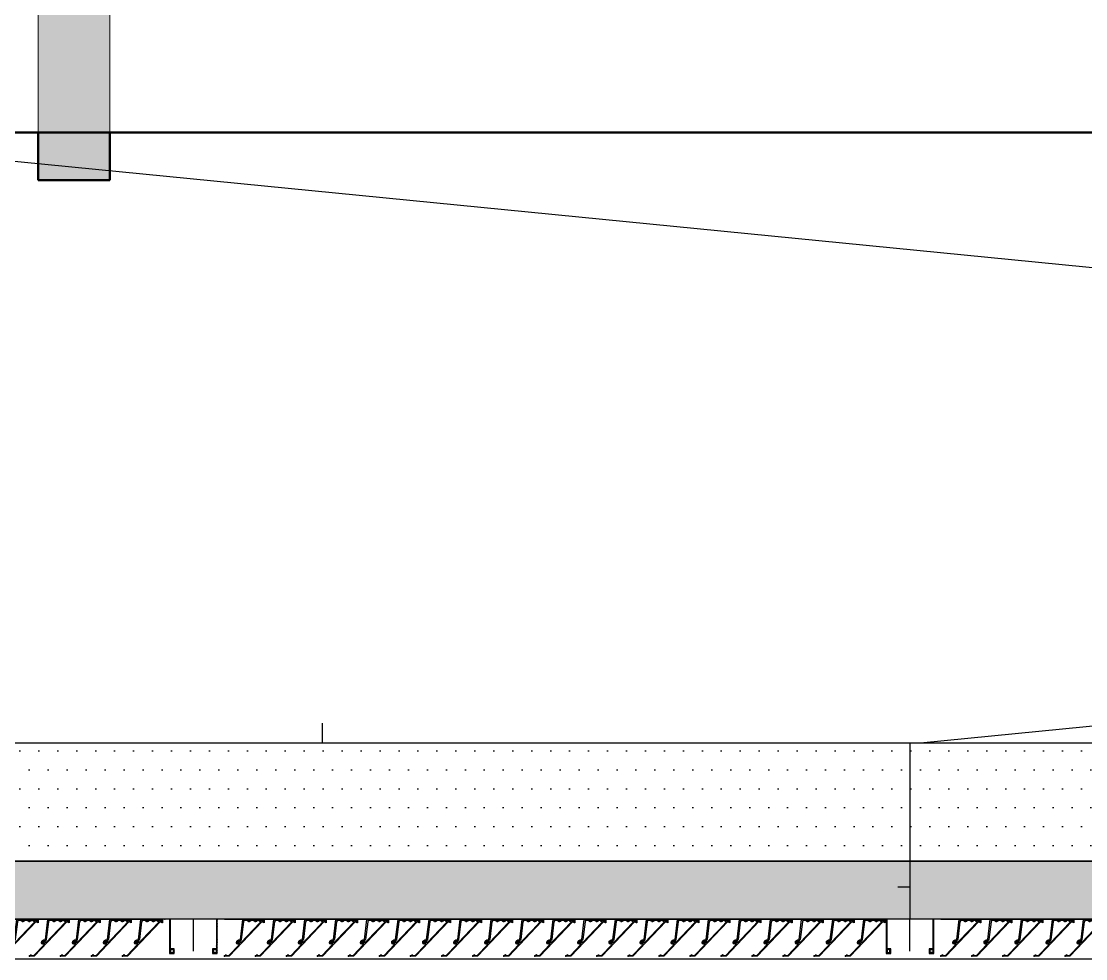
# Model space of a CAD drawing. Header units: millimetres. Extents: x -1379 to 1385823, y -4884429 to 548763.
# Drawn here: x 453909 to 456137, y -2341204 to -2339241 of the extents above; entities that cross this region are included whole.
import ezdxf

# ---------------------------------------------------------------- set-up
doc = ezdxf.new("R2010")
doc.units = ezdxf.units.MM
doc.set_wipeout_variables(frame=1)
for name, pattern in [('CENTER', [50.8, 31.75, -6.35, 6.35, -6.35]), ('HIDDEN', [0.375, 0.25, -0.125]), ('XKITLINE00', [0]), ('XKITLINE02', [4, 2, -2])]:
    doc.linetypes.add(name, pattern=pattern)
for name, color, linetype in [('000 - CONCRETE_WALL_HATCH_', 7, 'Continuous'), ('000 - EXISTING_STEEL-STRUCTURE_CUT_COLOR_4', 7, 'Continuous'), ('000 - EXISTING_STEEL-STRUCTURE_HATCH_', 7, 'Continuous'), ('000 - EXISTING_STEEL-STRUCTURE_HIDDEN_', 7, 'HIDDEN'), ('000 - EXISTING_STEEL-STRUCTURE_MAIN_COLOR_1', 7, 'Continuous'), ('000 - EXISTING_STEEL-STRUCTURE_MAIN_COLOR_2', 7, 'Continuous'), ('000 - EXISTING_STEEL-STRUCTURE_MAIN_COLOR_3', 7, 'Continuous'), ('000 - EXISTING_STEEL-STRUCTURE_WIPEOUT_', 7, 'Continuous'), ('010 - ASPG_ACCESSORIES_MAIN_COLOR_1', 7, 'Continuous'), ('010 - ASPG_EXTR_DEF_SUB', 7, 'Continuous'), ('010 - ASPG_EXTR_MAIN_COLOR_2', 7, 'Continuous'), ('010 - ASPG_FASTERN_DEF_SUB', 7, 'Continuous'), ('010 - ASPG_FLASHING_MAIN_COLOR_2', 7, 'Continuous'), ('010 - ASPG_FLASHING_MAIN_COLOR_4', 7, 'Continuous'), ('010 - ASPG_FLASHING_WIPEOUT_', 7, 'Continuous'), ('010 - ASPG_FLASING_WIPEOUT_', 7, 'Continuous'), ('010 - ASPG_FRAMING_CUT_COLOR_4', 7, 'Continuous'), ('010 - ASPG_FRAMING_DEF_SUB', 7, 'Continuous'), ('010 - ASPG_FRAMING_HATCH_', 7, 'Continuous'), ('010 - ASPG_FRAMING_MAIN_COLOR_2', 7, 'Continuous'), ('010 - ASPG_FRAMING_SUB_COLOR_2', 7, 'Continuous'), ('010 - ASPG_FRAMING_WIPEOUT_', 7, 'Continuous'), ('BOLT & SCREW', 7, 'Continuous'), ('Center Line', 7, 'CENTER')]:
    doc.layers.add(name, color=color, linetype=linetype)
doc.layers.add('000 - EXISTING_STEEL-STRUCTURE_DEF_SUB', color=7, linetype='Continuous', plot=False)
for name, color, linetype, lineweight in [('12-GRID', 7, 'CENTER', 13), ('_ _ A-DETL-OPENING', 7, 'Continuous', 25), ('A-DETL', 7, 'Continuous', 70), ('A-DETL-GENF', 7, 'Continuous', 35), ('A-DETL-MEDM', 7, 'Continuous', 50), ('A-DETL-THIN', 7, 'Continuous', 25), ('A-FLOR-E', 7, 'Continuous', 35), ('SCREW', 7, 'Continuous', 5), ('WALL-E', 7, 'Continuous', 50)]:
    doc.layers.add(name, color=color, linetype=linetype, lineweight=lineweight)
pattern_1 = [(270, (1257419.24324, -520041.6224), (0.65495992507, -1.1344238721), [0.7562825814, -1.5125651628]), (30, (1257419.24324, -520041.6224), (0.65495992936, 1.1344238696), [0.7562825814, -1.5125651628]), (330, (1257419.24324, -520041.6224), (1.30991985442, -2.48e-09), [-1.5125651628, 0.7562825814])]
pattern_2 = [(315, (1257419.4929, -520021.6224), (1.3369313545, 1.3369313545), []), (45, (1257419.4929, -520021.6224), (-1.3369313545, 1.3369313545), [])]
pattern_3 = [(270, (1257419.4425, -520043.9224), (0.65495992507, -1.1344238721), [0.7562825814, -1.5125651628]), (30, (1257419.4425, -520043.9224), (0.65495992936, 1.1344238696), [0.7562825814, -1.5125651628]), (330, (1257419.4425, -520043.9224), (1.30991985442, -2.48e-09), [-1.5125651628, 0.7562825814])]
pattern_4 = [(315, (1257419.1929, -520023.9224), (1.3369313545, 1.3369313545), []), (45, (1257419.1929, -520023.9224), (-1.3369313545, 1.3369313545), [])]
pattern_5 = [(0, (0, 0), (3.96875, 7.9375), [0, -7.9375])]
pattern_6 = [(0, (0, 0), (19.84375, 39.6875), [0, -39.6875])]

# ---------------------------------------------------------------- blocks, each defined once
blk = doc.blocks.new('*U3530')
at = {"layer": '12-GRID', "color": 7, "linetype": 'CENTER'}
for p, q in [((0, -6.2), (0, 2.2)), ((-4.2, -2), (4.2, -2))]:
    blk.add_line(p, q, dxfattribs=at)
at = {"layer": 'BOLT & SCREW', "color": 7}
for p, q in [((-0.6, -1.8), (-1.8, -1.6)), ((-0.6, -2.2), (-1.8, -2.4)), ((-0.5, -1.8), (-0.9, -1.6)), ((-0.5, -2.2), (-0.9, -2.4)), ((-0.2, -1.4), (-0.4, -0.2)), ((-0.2, -1.5), (-0.4, -1.1)), ((-0.2, -2.5), (-0.4, -2.9)), ((-0.2, -2.6), (-0.4, -3.8)), ((0.2, -1.4), (0.4, -0.2)), ((0.2, -1.5), (0.4, -1.1)), ((0.4, -2.9), (0.2, -2.5)), ((0.2, -2.6), (0.4, -3.8)), ((0.5, -1.8), (0.9, -1.6)), ((0.5, -2.2), (0.9, -2.4)), ((0.6, -1.8), (1.8, -1.6)), ((0.6, -2.2), (1.8, -2.4))]:
    blk.add_line(p, q, dxfattribs=at)
for points in [[(-1.8, -1.6), (-0.9, -1.6, 0.414214), (-0.4, -1.1), (-0.4, -0.2), (0.4, -0.2), (0.4, -1.1, 0.414214), (0.9, -1.6), (1.8, -1.6), (1.8, -2.4), (0.9, -2.4, 0.414214), (0.4, -2.9), (0.4, -3.8), (-0.4, -3.8), (-0.4, -2.9, 0.414214), (-0.9, -2.4), (-1.8, -2.4)], [(0.2, -2.5, -0.414214), (0.5, -2.2), (0.6, -2.2), (0.6, -1.8), (0.5, -1.8, -0.414214), (0.2, -1.5), (0.2, -1.4), (-0.2, -1.4), (-0.2, -1.5, -0.414214), (-0.5, -1.8), (-0.6, -1.8), (-0.6, -2.2), (-0.5, -2.2, -0.414214), (-0.2, -2.5), (-0.2, -2.6), (0.2, -2.6)]]:
    blk.add_lwpolyline(points, format="xyb", close=True, dxfattribs=at)
blk.add_circle((0, -2), 3.5, dxfattribs=at)
blk = doc.blocks.new('000_ASPG_TYP_FILES_20260218-010703_FRAME_EXTR_')
at = {"layer": '010 - ASPG_FRAMING_HATCH_'}
h = blk.add_hatch(dxfattribs=at)
h.set_pattern_fill('ANSI32', scale=0.1, angle=180)
edge = h.paths.add_edge_path()
edge.add_line((2, 16), (2, 2))
edge.add_line((2, 2), (39.7, 2))
edge.add_arc((39.7, 1.7), 0.3, 0, 90, ccw=False)
edge.add_line((40, 1.7), (40, 0.3))
edge.add_arc((39.7, 0.3), 0.3, -90, 0, ccw=False)
edge.add_line((39.7, 0), (0.3, 0))
edge.add_arc((0.3, 0.3), 0.3, 180, 270, ccw=False)
edge.add_line((0, 0.3), (0, 17.7))
edge.add_arc((0.3, 17.7), 0.3, 90, 180, ccw=False)
edge.add_line((0.3, 18), (22.6, 18))
edge.add_arc((22.6, 18.5), 0.5, 270, 380.2095)
edge.add_arc((26.2, 19.8), 3.35, 182.0638, 200.2095, ccw=False)
edge.add_arc((23.6, 19.7), 0.76, 2.0638, 182.0638, ccw=False)
edge.add_arc((26.2, 19.8), 1.83, 182.0638, 447.9362)
edge.add_arc((26.3, 22.4), 0.76, 87.9362, 267.9362, ccw=False)
edge.add_arc((26.2, 19.8), 3.35, 69.7905, 87.9362, ccw=False)
edge.add_arc((27.5, 23.4), 0.5, 249.7905, 360)
edge.add_line((28, 23.4), (28, 26.7))
edge.add_line((28, 26.7), (28.5, 27.2))
edge.add_line((28.5, 27.2), (28, 27.7))
edge.add_line((28, 27.7), (28, 38.6))
edge.add_line((28, 38.6), (28.5, 39.1))
edge.add_line((28.5, 39.1), (28, 39.6))
edge.add_line((28, 39.6), (28, 42.9))
edge.add_arc((27.5, 42.9), 0.5, 0, 110.2095)
edge.add_arc((26.2, 46.5), 3.35, 272.0638, 290.2095, ccw=False)
edge.add_arc((26.3, 43.9), 0.76, 92.0638, 272.0638, ccw=False)
edge.add_arc((26.2, 46.5), 1.83, 272.0638, 537.9362)
edge.add_arc((23.6, 46.6), 0.76, 177.9362, 357.9362, ccw=False)
edge.add_arc((26.2, 46.5), 3.35, 159.7905, 177.9362, ccw=False)
edge.add_arc((22.6, 47.8), 0.5, 339.7905, 450)
edge.add_line((22.6, 48.3), (0.3, 48.3))
edge.add_arc((0.3, 48.6), 0.3, 180, 270, ccw=False)
edge.add_line((0, 48.6), (0, 60))
edge.add_arc((0.3, 60), 0.3, 90, 180, ccw=False)
edge.add_line((0.3, 60.3), (5, 60.3))
edge.add_line((5, 60.3), (5, 65))
edge.add_arc((5.3, 65), 0.3, 90, 180, ccw=False)
edge.add_line((5.3, 65.3), (30, 65.3))
edge.add_line((30, 65.3), (30, 63.6))
edge.add_arc((29.7, 63.6), 0.3, -90, 0, ccw=False)
edge.add_line((29.7, 63.3), (7.3, 63.3))
edge.add_arc((7.3, 63), 0.3, 90, 180)
edge.add_line((7, 63), (7, 58.3))
edge.add_line((7, 58.3), (2.3, 58.3))
edge.add_arc((2.3, 58), 0.3, 90, 180)
edge.add_line((2, 58), (2, 50.6))
edge.add_arc((2.3, 50.6), 0.3, 180, 270)
edge.add_line((2.3, 50.3), (29.7, 50.3))
edge.add_arc((29.7, 50), 0.3, 0, 90, ccw=False)
edge.add_line((30, 50), (30, 26.7))
edge.add_line((30, 26.7), (30, 16.3))
edge.add_arc((29.7, 16.3), 0.3, -90, 0, ccw=False)
edge.add_line((29.7, 16), (2, 16))
at = {"layer": '010 - ASPG_FRAMING_CUT_COLOR_4', "color": 7}
blk.add_lwpolyline([(2, 16), (2, 2), (39.7, 2, -0.414214), (40, 1.7), (40, 0.3, -0.414214), (39.7, 0), (0.3, 0, -0.414214), (0, 0.3), (0, 17.7, -0.414214), (0.3, 18), (22.6, 18, 0.52173), (23, 18.7, -0.079342), (22.8, 19.7, -1), (24.3, 19.8, 2.296346), (26.2, 21.7, -1), (26.3, 23.2, -0.079342), (27.3, 23, 0.52173), (28, 23.4), (28, 26.7), (28.5, 27.2), (28, 27.7), (28, 38.6), (28.5, 39.1), (28, 39.6), (28, 42.9, 0.52173), (27.3, 43.3, -0.079342), (26.3, 43.1, -1), (26.2, 44.6, 2.296346), (24.3, 46.5, -1), (22.8, 46.6, -0.079342), (23, 47.6, 0.52173), (22.6, 48.3), (0.3, 48.3, -0.414214), (0, 48.6), (0, 60, -0.414214), (0.3, 60.3), (5, 60.3), (5, 65, -0.414214), (5.3, 65.3), (30, 65.3), (30, 63.6, -0.414214), (29.7, 63.3), (7.3, 63.3, 0.414214), (7, 63), (7, 58.3), (2.3, 58.3, 0.414214), (2, 58), (2, 50.6, 0.414214), (2.3, 50.3), (29.7, 50.3, -0.414214), (30, 50), (30, 26.7), (30, 16.3, -0.414214), (29.7, 16)], format="xyb", close=True, dxfattribs=at)
at = {"color": 7}
for p in [(26.2, 48.5), (26.2, 21.8)]:
    blk.add_blockref('*U3530', p, dxfattribs=at)
blk = doc.blocks.new('*U3143')
at = {"layer": '010 - ASPG_FRAMING_HATCH_', "transparency": 33554585}
h = blk.add_hatch(dxfattribs=at)
h.set_pattern_fill('ANSI32', scale=0.25)
edge = h.paths.add_edge_path()
edge.add_line((2, -50), (2, -75))
edge.add_line((2, -75), (0, -75))
edge.add_line((0, -75), (0, -49))
edge.add_arc((1, -49), 1, 90, 180, ccw=False)
edge.add_line((1, -48), (63, -48))
edge.add_arc((63, -47), 1, 270, 360)
edge.add_line((64, -47), (64, 47))
edge.add_arc((63, 47), 1, 0, 90)
edge.add_line((63, 48), (1, 48))
edge.add_arc((1, 49), 1, 180, 270, ccw=False)
edge.add_line((0, 49), (0, 75))
edge.add_line((0, 75), (2, 75))
edge.add_line((2, 75), (2, 50))
edge.add_line((2, 50), (141, 50))
edge.add_line((141, 50), (141, 41))
edge.add_arc((140, 41), 1, 270, 360, ccw=False)
edge.add_line((140, 40), (132, 40))
edge.add_arc((132, 41), 1, 180, 270, ccw=False)
edge.add_line((131, 41), (131, 47))
edge.add_arc((130, 47), 1, 0, 90)
edge.add_line((130, 48), (67, 48))
edge.add_arc((67, 47), 1, 90, 180)
edge.add_line((66, 47), (66, -47))
edge.add_arc((67, -47), 1, 180, 270)
edge.add_line((67, -48), (130, -48))
edge.add_arc((130, -47), 1, 270, 360)
edge.add_line((131, -47), (131, -41))
edge.add_arc((132, -41), 1, 90, 180, ccw=False)
edge.add_line((132, -40), (140, -40))
edge.add_arc((140, -41), 1, 0, 90, ccw=False)
edge.add_line((141, -41), (141, -50))
edge.add_line((141, -50), (2, -50))
h.paths.add_polyline_path([(139, 48), (139, 42), (133, 42), (133, 48)], flags=16)
h.paths.add_polyline_path([(139, -48), (139, -42), (133, -42), (133, -48)], flags=16)
at = {"layer": '010 - ASPG_FRAMING_HATCH_'}
h = blk.add_hatch(dxfattribs=at)
h.set_pattern_fill('ANSI37', scale=0.595498, angle=-90)
h.set_pattern_definition(pattern_4)
edge = h.paths.add_edge_path()
edge.add_ellipse((11.5, 55), major_axis=(0, -5), ratio=0.644482, start_angle=180, end_angle=360, ccw=False)
edge.add_line((11.5, 60), (2, 60))
edge.add_arc((-7.9, 55), 11.1, -26.7963, 26.7963, ccw=False)
edge.add_line((2, 50), (11.5, 50))
h = blk.add_hatch(dxfattribs=at)
h.set_pattern_fill('HONEY', scale=0.238199, angle=-90)
h.set_pattern_definition(pattern_3)
edge = h.paths.add_edge_path()
edge.add_ellipse((11.8, 55), major_axis=(0, -5), ratio=0.644482, start_angle=0, end_angle=360, ccw=False)
h = blk.add_hatch(dxfattribs=at)
h.set_pattern_fill('HONEY', scale=0.238199, angle=-90)
h.set_pattern_definition(pattern_1)
edge = h.paths.add_edge_path()
edge.add_ellipse((57.5, 55), major_axis=(0, -5), ratio=0.644482, start_angle=0, end_angle=360)
h = blk.add_hatch(dxfattribs=at)
h.set_pattern_fill('ANSI37', scale=0.595498, angle=-90)
h.set_pattern_definition(pattern_2)
edge = h.paths.add_edge_path()
edge.add_ellipse((57.8, 55), major_axis=(0, -5), ratio=0.644482, start_angle=0, end_angle=180)
edge.add_line((57.8, 60), (62, 60))
edge.add_arc((62, 60.3), 0.3, -90, 0)
edge.add_line((62.3, 60.3), (62.3, 61))
edge.add_line((62.3, 61), (61.8, 61.5))
edge.add_line((61.8, 61.5), (62.3, 62))
edge.add_line((62.3, 62), (61.8, 62.5))
edge.add_line((61.8, 62.5), (62.3, 63))
edge.add_line((62.3, 63), (61.8, 63.5))
edge.add_line((61.8, 63.5), (62.3, 64))
edge.add_line((62.3, 64), (62.3, 65))
edge.add_line((62.3, 65), (63.3, 65))
edge.add_line((63.3, 65), (63.8, 65.5))
edge.add_line((63.8, 65.5), (64.3, 65))
edge.add_line((64.3, 65), (64.8, 65.5))
edge.add_line((64.8, 65.5), (65.3, 65))
edge.add_line((65.3, 65), (65.8, 65.5))
edge.add_line((65.8, 65.5), (66.3, 65))
edge.add_line((66.3, 65), (67, 65))
edge.add_arc((67, 65.3), 0.3, -90, 0)
edge.add_line((67.3, 65.3), (67.3, 60))
edge.add_arc((77.2, 55), 11.1, 153.2037, 206.7963)
edge.add_line((67.3, 50), (57.8, 50))
h = blk.add_hatch(dxfattribs=at)
h.set_pattern_fill('ANSI37', scale=0.595498, angle=-90)
h.set_pattern_definition(pattern_4)
edge = h.paths.add_edge_path()
edge.add_ellipse((11.5, -55), major_axis=(0, 5), ratio=0.644482, start_angle=0, end_angle=180)
edge.add_line((11.5, -60), (2, -60))
edge.add_arc((-7.9, -55), 11.1, 333.2037, 386.7963)
edge.add_line((2, -50), (11.5, -50))
h = blk.add_hatch(dxfattribs=at)
h.set_pattern_fill('HONEY', scale=0.238199, angle=-90)
h.set_pattern_definition(pattern_3)
edge = h.paths.add_edge_path()
edge.add_ellipse((11.8, -55), major_axis=(0, 5), ratio=0.644482, start_angle=0, end_angle=360)
h = blk.add_hatch(dxfattribs=at)
h.set_pattern_fill('HONEY', scale=0.238199, angle=-90)
h.set_pattern_definition(pattern_1)
edge = h.paths.add_edge_path()
edge.add_ellipse((57.5, -55), major_axis=(0, 5), ratio=0.644482, start_angle=0, end_angle=360, ccw=False)
h = blk.add_hatch(dxfattribs=at)
h.set_pattern_fill('ANSI37', scale=0.595498, angle=-90)
h.set_pattern_definition(pattern_2)
edge = h.paths.add_edge_path()
edge.add_ellipse((57.8, -55), major_axis=(0, 5), ratio=0.644482, start_angle=180, end_angle=360, ccw=False)
edge.add_line((57.8, -60), (62, -60))
edge.add_arc((62, -60.3), 0.3, 360, 450, ccw=False)
edge.add_line((62.3, -60.3), (62.3, -61))
edge.add_line((62.3, -61), (61.8, -61.5))
edge.add_line((61.8, -61.5), (62.3, -62))
edge.add_line((62.3, -62), (61.8, -62.5))
edge.add_line((61.8, -62.5), (62.3, -63))
edge.add_line((62.3, -63), (61.8, -63.5))
edge.add_line((61.8, -63.5), (62.3, -64))
edge.add_line((62.3, -64), (62.3, -65))
edge.add_line((62.3, -65), (63.3, -65))
edge.add_line((63.3, -65), (63.8, -65.5))
edge.add_line((63.8, -65.5), (64.3, -65))
edge.add_line((64.3, -65), (64.8, -65.5))
edge.add_line((64.8, -65.5), (65.3, -65))
edge.add_line((65.3, -65), (65.8, -65.5))
edge.add_line((65.8, -65.5), (66.3, -65))
edge.add_line((66.3, -65), (67, -65))
edge.add_arc((67, -65.3), 0.3, 360, 450, ccw=False)
edge.add_line((67.3, -65.3), (67.3, -60))
edge.add_arc((77.2, -55), 11.1, 153.2037, 206.7963, ccw=False)
edge.add_line((67.3, -50), (57.8, -50))
at = {"layer": '010 - ASPG_FASTERN_DEF_SUB', "color": 7}
blk.add_point((0, 0), dxfattribs=at)
at = {"layer": '010 - ASPG_FRAMING_CUT_COLOR_4', "color": 7}
blk.add_lwpolyline([(2, -50), (2, -75), (0, -75), (0, -49, -0.414214), (1, -48), (63, -48, 0.414214), (64, -47), (64, 47, 0.414214), (63, 48), (1, 48, -0.414214), (0, 49), (0, 75), (2, 75), (2, 50), (141, 50), (141, 41, -0.414214), (140, 40), (132, 40, -0.414214), (131, 41), (131, 47, 0.414214), (130, 48), (67, 48, 0.414214), (66, 47), (66, -47, 0.414214), (67, -48), (130, -48, 0.414214), (131, -47), (131, -41, -0.414214), (132, -40), (140, -40, -0.414214), (141, -41), (141, -50)], format="xyb", close=True, dxfattribs=at)
for points in [[(139, 48), (139, 42), (133, 42), (133, 48)], [(139, -48), (139, -42), (133, -42), (133, -48)]]:
    blk.add_lwpolyline(points, close=True, dxfattribs=at)
at = {"layer": '010 - ASPG_FRAMING_DEF_SUB', "color": 7, "transparency": 33554508}
blk.add_line((136.5, 0), (-4.5, 0), dxfattribs=at)
at = {"layer": '010 - ASPG_FRAMING_DEF_SUB', "color": 7, "transparency": 33554457}
for points in [[(2, 50), (15, 50), (15, 60), (2, 60)], [(54.3, 50), (67.3, 50), (67.3, 65.5), (54.3, 65.5)], [(2, -50), (15, -50), (15, -60), (2, -60)], [(54.3, -50), (67.3, -50), (67.3, -65.5), (54.3, -65.5)]]:
    blk.add_lwpolyline(points, close=True, dxfattribs=at)
at = {"layer": '010 - ASPG_FRAMING_SUB_COLOR_2', "color": 7}
for points in [[(11.8, 50), (2, 50, 0.238199), (2, 60), (11.8, 60)], [(57.5, 50), (67.3, 50, -0.238199), (67.3, 60), (67.3, 65.3, -0.414214), (67, 65), (66.3, 65), (65.8, 65.5), (65.3, 65), (64.8, 65.5), (64.3, 65), (63.8, 65.5), (63.3, 65), (62.3, 65), (62.3, 64), (61.8, 63.5), (62.3, 63), (61.8, 62.5), (62.3, 62), (61.8, 61.5), (62.3, 61), (62.3, 60.3, -0.414214), (62, 60), (57.5, 60)], [(11.8, -50), (2, -50, -0.238199), (2, -60), (11.8, -60)], [(57.5, -50), (67.3, -50, 0.238199), (67.3, -60), (67.3, -65.3, 0.414214), (67, -65), (66.3, -65), (65.8, -65.5), (65.3, -65), (64.8, -65.5), (64.3, -65), (63.8, -65.5), (63.3, -65), (62.3, -65), (62.3, -64), (61.8, -63.5), (62.3, -63), (61.8, -62.5), (62.3, -62), (61.8, -61.5), (62.3, -61), (62.3, -60.3, 0.414214), (62, -60), (57.5, -60)]]:
    blk.add_lwpolyline(points, format="xyb", dxfattribs=at)
at = {"layer": '010 - ASPG_FRAMING_SUB_COLOR_2', "color": 7, "extrusion": (0, 0, -1)}
for centre, major_axis in [((11.8, 55), (0, -5)), ((57.5, -55), (0, 5))]:
    blk.add_ellipse(centre, major_axis=major_axis, ratio=0.644482, dxfattribs=at)
at = {"layer": '010 - ASPG_FRAMING_SUB_COLOR_2', "color": 7}
for centre, major_axis in [((57.5, 55), (0, -5)), ((11.8, -55), (0, 5))]:
    blk.add_ellipse(centre, major_axis=major_axis, ratio=0.644482, dxfattribs=at)
blk = doc.blocks.new('PZG35-9D5')
at = {"layer": 'Center Line', "color": 7}
blk.add_line((0, 3.7), (0, -10.5), dxfattribs=at)
at = {"layer": 'SCREW', "color": 7}
for p, q in [((-1.4, 0), (-1.4, -1.1)), ((1.4, 0), (1.4, -0.6)), ((-1.9, -1.4), (1.9, -0.9)), ((-1.9, -1.4), (-1.4, -1.1)), ((-1.9, -1.4), (-1.4, -1.7)), ((-1.9, -2.7), (1.9, -2.2)), ((-1.9, -2.7), (-1.4, -2.4)), ((-1.9, -2.7), (-1.4, -3)), ((-1.9, -4), (-1.4, -3.7)), ((-1.9, -4), (-1, -3.9)), ((-1.9, -4), (-1.4, -4.3)), ((-1.4, -1.1), (1.4, -0.6)), ((-1.4, -1.7), (1.4, -1.2)), ((-1.4, -1.7), (-1.4, -2.4)), ((-1.4, -2.4), (1.4, -1.9)), ((-1.4, -3), (1.4, -2.5)), ((-1.4, -3), (-1.4, -3.7)), ((-1.4, -3.7), (-0.8, -3.6)), ((-1.4, -4.3), (-1.4, -8.1)), ((-1.4, -4.3), (-1.2, -4.3)), ((0, -9.5), (-1.4, -8.1)), ((0, -9.5), (1.4, -8.1)), ((0.6, -3.3), (1.4, -3.2)), ((0.7, -3.7), (1.9, -3.5)), ((0.7, -3.9), (1.4, -3.8)), ((0.7, -4.6), (1.4, -4.5)), ((0.7, -5), (1.9, -4.8)), ((0.7, -5.2), (1.4, -5.1)), ((1.9, -0.9), (1.4, -0.6)), ((1.9, -0.9), (1.4, -1.2)), ((1.4, -1.2), (1.4, -1.9)), ((1.9, -2.2), (1.4, -1.9)), ((1.9, -2.2), (1.4, -2.5)), ((1.4, -2.5), (1.4, -3.2)), ((1.9, -3.5), (1.4, -3.2)), ((1.9, -3.5), (1.4, -3.8)), ((1.4, -3.8), (1.4, -4.5)), ((1.9, -4.8), (1.4, -4.5)), ((1.9, -4.8), (1.4, -5.1)), ((1.4, -5.1), (1.4, -8.1))]:
    blk.add_line(p, q, dxfattribs=at)
blk.add_lwpolyline([(0, -9.5), (0.7, -5.2), (0.7, -3.6, 0.417657), (0.4, -3.3, 0.108102), (-0.8, -3.6), (-1.4, -4.7)], format="xyb", dxfattribs=at)
blk = doc.blocks.new('*U3139')
at = {"layer": 'SCREW', "color": 7}
blk.add_lwpolyline([(3, 1.8, 0.09906), (0.8, 2.5), (0.8, 2.3), (-0.8, 2.3), (-0.8, 2.5, 0.09906), (-3, 1.8, 0.266588), (-3.5, 1), (-3.5, 0.2, 0.414214), (-3.3, 0), (3.3, 0, 0.414214), (3.5, 0.2), (3.5, 1, 0.266588)], format="xyb", close=True, dxfattribs=at)
blk.add_blockref('PZG35-9D5', (0, 0), dxfattribs=at)
blk = doc.blocks.new('*U3144')
at = {"color": 7}
blk.add_point((0, 0), dxfattribs=at)
at = {"layer": '010 - ASPG_ACCESSORIES_MAIN_COLOR_1', "color": 7}
blk.add_lwpolyline([(-39.7, -0.6, 0.414214), (-40, -0.9), (-40, -7.4, 0.57735), (-39.7, -7.6), (-36.6, -5.8, 0.767327), (-36.8, -5.3), (-37.9, -5.3, -0.414214), (-38.2, -5), (-38.2, -2.8, -0.414214), (-38, -2.6), (-32.2, -2.6, -0.388879), (-32, -2.8), (-31.8, -4.3, 0.388879), (-31.3, -4.8), (-30.3, -4.8, 0.414214), (-30, -4.5), (-30, -2.9, -0.414214), (-29.7, -2.6), (0.4, -2.6, -0.378969), (3.4, -5.2), (8, -42.5, 0.446593), (11.6, -45.1, -0.489802), (16.1, -48.7), (16.1, -49.4, -0.18248), (15.8, -50, -0.267949), (15.3, -50.2, 1.122115), (15.1, -52.3, 0.405004), (18.1, -49.4), (18.1, -48.7, 0.489805), (11.2, -43.1, -0.446597), (9.9, -42.3), (4.9, -0.8, 0.364176), (4.6, -0.6)], format="xyb", close=True, dxfattribs=at)
at = {"layer": '010 - ASPG_EXTR_DEF_SUB', "color": 7}
for p in [(-40, -0.5), (43.4, -76.9), (43.4, -77.5)]:
    blk.add_point(p, dxfattribs=at)
at = {"layer": '010 - ASPG_EXTR_MAIN_COLOR_2', "color": 7}
blk.add_lwpolyline([(11.4, -48.2), (11.5, -47.4), (12.2, -47.6), (12.3, -46.8, -0.535538), (14.2, -49.2, 0.991572), (15.7, -49.6, 1.157025), (8.8, -48.8, -0.688558), (8.3, -49), (-17.1, -22.2), (-32.3, -6.1), (-32.3, -2.9, 0.414312), (-32.6, -2.6), (-37.5, -2.6, 0.414116), (-37.8, -2.9), (-37.8, -4.3, 0.414214), (-37.5, -4.6), (-36, -4.6, -0.205895), (-35.8, -4.7), (33.2, -77.5), (43.1, -77.5, 0.668179), (43.4, -77), (40.5, -74.2, 0.668179), (40, -74.4), (40, -76), (33.9, -76), (11.9, -52.8, -0.558354), (12.1, -52, 0.766275), (12, -50.4, -0.438583), (10.7, -48.1)], format="xyb", close=True, dxfattribs=at)
at = {"layer": 'SCREW', "color": 7, "rotation": 180}
for p in [(-21.6, -2.5), (-8.2, -2.5)]:
    blk.add_blockref('*U3139', p, dxfattribs=at)
blk = doc.blocks.new('*U3053')
at = {"color": 7}
blk.add_wipeout([(1440, 4), (60, 4), (60, 69.3), (1440, 69.3)], dxfattribs=at).dxf.layer = '010 - ASPG_FRAMING_WIPEOUT_'
blk.add_point((60, 69.5), dxfattribs=at)
at = {"layer": '010 - ASPG_FRAMING_MAIN_COLOR_2', "color": 7}
blk.add_lwpolyline([(1410, 69.3), (90, 69.3), (90, 6), (1410, 6)], close=True, dxfattribs=at)
at = {"layer": '010 - ASPG_FRAMING_SUB_COLOR_2', "color": 7}
for points in [[(1440, 4), (60, 4), (60, 69.3), (1440, 69.3)], [(60, 2), (60, 4), (1440, 4), (1440, 2)]]:
    blk.add_lwpolyline(points, close=True, dxfattribs=at)
at = {"color": 7, "transparency": 33554559, "xscale": -1, "rotation": 270}
for p in [(0, 0), (1500, 0)]:
    blk.add_blockref('*U3143', p, dxfattribs=at)
at = {"color": 7, "xscale": -1, "rotation": 180}
for p in [(91.8, 69.3), (156.8, 69.3), (221.8, 69.3), (286.8, 69.3), (351.8, 69.3), (416.8, 69.3), (481.8, 69.3), (546.8, 69.3), (611.8, 69.3), (676.8, 69.3), (741.8, 69.3), (806.8, 69.3), (871.8, 69.3), (936.8, 69.3), (1001.8, 69.3), (1066.8, 69.3), (1131.8, 69.3), (1196.8, 69.3), (1261.8, 69.3), (1326.8, 69.3), (1391.8, 69.3)]:
    blk.add_blockref('*U3144', p, dxfattribs=at)
at = {"color": 7}
blk.add_blockref('000_ASPG_TYP_FILES_20260218-010703_FRAME_EXTR_', (60, 4), dxfattribs=at)
at = {"color": 7, "xscale": -1}
blk.add_blockref('000_ASPG_TYP_FILES_20260218-010703_FRAME_EXTR_', (1440, 4), dxfattribs=at)
blk = doc.blocks.new('000_ASPG_TYP_FILES_FRAMING_EXTR_BREAKLINE_TYPE_2')
at = {"layer": '010 - ASPG_FRAMING_HATCH_', "transparency": 33554585}
h = blk.add_hatch(dxfattribs=at)
h.set_pattern_fill('ANSI32', scale=0.25)
h.paths.add_polyline_path([(131, 91, 0.414214), (132, 90), (140, 90, 0.414214), (141, 91), (141, 100), (2, 100), (2, 125), (0, 125), (0, 99, 0.414214), (1, 98), (63, 98, -0.414214), (64, 97), (64, 3, -0.414214), (63, 2), (0, 2), (0, 0), (141, 0), (141, 9, 0.414214), (140, 10), (132, 10, 0.414214), (131, 9), (131, 3, -0.414214), (130, 2), (67, 2, -0.414214), (66, 3), (66, 97, -0.414214), (67, 98), (130, 98, -0.414214), (131, 97)])
h.paths.add_polyline_path([(133, 92), (133, 98), (139, 98), (139, 92)], flags=16)
h.paths.add_polyline_path([(133, 8), (139, 8), (139, 2), (133, 2)], flags=16)
at = {"layer": '010 - ASPG_FRAMING_HATCH_'}
h = blk.add_hatch(dxfattribs=at)
h.set_pattern_fill('ANSI37', scale=0.595498, angle=-90)
h.set_pattern_definition([(315, (1257419.4929, -519971.6224), (1.3369313545, 1.3369313545), []), (45, (1257419.4929, -519971.6224), (-1.3369313545, 1.3369313545), [])])
edge = h.paths.add_edge_path()
edge.add_ellipse((57.8, 105), major_axis=(0, -5), ratio=0.644482, start_angle=0, end_angle=180)
edge.add_line((57.8, 110), (62, 110))
edge.add_arc((62, 110.3), 0.3, -90, 0)
edge.add_line((62.3, 110.3), (62.3, 111))
edge.add_line((62.3, 111), (61.8, 111.5))
edge.add_line((61.8, 111.5), (62.3, 112))
edge.add_line((62.3, 112), (61.8, 112.5))
edge.add_line((61.8, 112.5), (62.3, 113))
edge.add_line((62.3, 113), (61.8, 113.5))
edge.add_line((61.8, 113.5), (62.3, 114))
edge.add_line((62.3, 114), (62.3, 115))
edge.add_line((62.3, 115), (63.3, 115))
edge.add_line((63.3, 115), (63.8, 115.5))
edge.add_line((63.8, 115.5), (64.3, 115))
edge.add_line((64.3, 115), (64.8, 115.5))
edge.add_line((64.8, 115.5), (65.3, 115))
edge.add_line((65.3, 115), (65.8, 115.5))
edge.add_line((65.8, 115.5), (66.3, 115))
edge.add_line((66.3, 115), (67, 115))
edge.add_arc((67, 115.3), 0.3, -90, 0)
edge.add_line((67.3, 115.3), (67.3, 110))
edge.add_arc((77.2, 105), 11.1, 153.2037, 206.7963)
edge.add_line((67.3, 100), (57.8, 100))
h = blk.add_hatch(dxfattribs=at)
h.set_pattern_fill('ANSI37', scale=0.595498, angle=-90)
h.set_pattern_definition([(315, (1257419.1929, -519973.9224), (1.3369313545, 1.3369313545), []), (45, (1257419.1929, -519973.9224), (-1.3369313545, 1.3369313545), [])])
edge = h.paths.add_edge_path()
edge.add_ellipse((11.5, 105), major_axis=(0, -5), ratio=0.644482, start_angle=180, end_angle=360, ccw=False)
edge.add_line((11.5, 110), (2, 110))
edge.add_arc((-7.9, 105), 11.1, -26.7963, 26.7963, ccw=False)
edge.add_line((2, 100), (11.5, 100))
h = blk.add_hatch(dxfattribs=at)
h.set_pattern_fill('HONEY', scale=0.238199, angle=-90)
h.set_pattern_definition([(270, (1257419.4425, -519993.9224), (0.65495992507, -1.1344238721), [0.7562825814, -1.5125651628]), (30, (1257419.4425, -519993.9224), (0.65495992936, 1.1344238696), [0.7562825814, -1.5125651628]), (330, (1257419.4425, -519993.9224), (1.30991985442, -2.48e-09), [-1.5125651628, 0.7562825814])])
edge = h.paths.add_edge_path()
edge.add_ellipse((11.8, 105), major_axis=(0, -5), ratio=0.644482, start_angle=0, end_angle=360, ccw=False)
h = blk.add_hatch(dxfattribs=at)
h.set_pattern_fill('HONEY', scale=0.238199, angle=-90)
h.set_pattern_definition([(270, (1257419.24324, -519991.6224), (0.65495992507, -1.1344238721), [0.7562825814, -1.5125651628]), (30, (1257419.24324, -519991.6224), (0.65495992936, 1.1344238696), [0.7562825814, -1.5125651628]), (330, (1257419.24324, -519991.6224), (1.30991985442, -2.48e-09), [-1.5125651628, 0.7562825814])])
edge = h.paths.add_edge_path()
edge.add_ellipse((57.5, 105), major_axis=(0, -5), ratio=0.644482, start_angle=0, end_angle=360)
at = {"color": 7}
blk.add_point((141, 100), dxfattribs=at)
at = {"layer": '010 - ASPG_FRAMING_CUT_COLOR_4', "color": 7}
blk.add_lwpolyline([(0, 0), (0, 2), (63, 2, 0.414214), (64, 3), (64, 97, 0.414214), (63, 98), (1, 98, -0.414214), (0, 99), (0, 125), (2, 125), (2, 100), (141, 100), (141, 91, -0.414214), (140, 90), (132, 90, -0.414214), (131, 91), (131, 97, 0.414214), (130, 98), (67, 98, 0.414214), (66, 97), (66, 3, 0.414214), (67, 2), (130, 2, 0.414214), (131, 3), (131, 9, -0.414214), (132, 10), (140, 10, -0.414214), (141, 9), (141, 0)], format="xyb", close=True, dxfattribs=at)
for points in [[(139, 98), (139, 92), (133, 92), (133, 98)], [(139, 2), (139, 8), (133, 8), (133, 2)]]:
    blk.add_lwpolyline(points, close=True, dxfattribs=at)
at = {"layer": '010 - ASPG_FRAMING_DEF_SUB', "color": 7, "transparency": 33554457}
blk.add_line((0, 50), (141, 50), dxfattribs=at)
for points in [[(54.3, 100), (67.3, 100), (67.3, 115.5), (54.3, 115.5)], [(2, 100), (15, 100), (15, 110), (2, 110)]]:
    blk.add_lwpolyline(points, close=True, dxfattribs=at)
at = {"layer": '010 - ASPG_FRAMING_SUB_COLOR_2', "color": 7}
for points in [[(57.5, 100), (67.3, 100, -0.238199), (67.3, 110), (67.3, 115.3, -0.414214), (67, 115), (66.3, 115), (65.8, 115.5), (65.3, 115), (64.8, 115.5), (64.3, 115), (63.8, 115.5), (63.3, 115), (62.3, 115), (62.3, 114), (61.8, 113.5), (62.3, 113), (61.8, 112.5), (62.3, 112), (61.8, 111.5), (62.3, 111), (62.3, 110.3, -0.414214), (62, 110), (57.5, 110)], [(11.8, 100), (2, 100, 0.238199), (2, 110), (11.8, 110)]]:
    blk.add_lwpolyline(points, format="xyb", dxfattribs=at)
at = {"layer": '010 - ASPG_FRAMING_SUB_COLOR_2', "color": 7, "extrusion": (0, 0, -1)}
blk.add_ellipse((11.8, 105), major_axis=(0, -5), ratio=0.644482, dxfattribs=at)
at = {"layer": '010 - ASPG_FRAMING_SUB_COLOR_2', "color": 7}
blk.add_ellipse((57.5, 105), major_axis=(0, -5), ratio=0.644482, dxfattribs=at)
blk = doc.blocks.new('*U1480')
at = {"color": 7}
blk.add_wipeout([(1180, 4), (60, 4), (60, 69.3), (1180, 69.3)], dxfattribs=at).dxf.layer = '010 - ASPG_FRAMING_WIPEOUT_'
blk.add_point((60, 69.5), dxfattribs=at)
at = {"layer": '010 - ASPG_FRAMING_MAIN_COLOR_2', "color": 7}
blk.add_lwpolyline([(1150, 69.3), (90, 69.3), (90, 6), (1150, 6)], close=True, dxfattribs=at)
at = {"layer": '010 - ASPG_FRAMING_SUB_COLOR_2', "color": 7}
for points in [[(1180, 4), (60, 4), (60, 69.3), (1180, 69.3)], [(60, 2), (60, 4), (1180, 4), (1180, 2)]]:
    blk.add_lwpolyline(points, close=True, dxfattribs=at)
at = {"color": 7, "transparency": 33554559, "xscale": -1, "rotation": 270}
blk.add_blockref('*U3143', (0, 0), dxfattribs=at)
at = {"color": 7, "xscale": -1, "rotation": 180}
for p in [(105, 69.3), (170, 69.3), (235, 69.3), (300, 69.3), (365, 69.3), (430, 69.3), (495, 69.3), (560, 69.3), (625, 69.3), (690, 69.3), (755, 69.3), (820, 69.3), (885, 69.3), (950, 69.3), (1015, 69.3), (1080, 69.3), (1145, 69.3)]:
    blk.add_blockref('*U3144', p, dxfattribs=at)
at = {"color": 7, "rotation": 89.99999999999999}
blk.add_blockref('000_ASPG_TYP_FILES_FRAMING_EXTR_BREAKLINE_TYPE_2', (1290, 0), dxfattribs=at)
at = {"color": 7}
blk.add_blockref('000_ASPG_TYP_FILES_20260218-010703_FRAME_EXTR_', (60, 4), dxfattribs=at)
at = {"color": 7, "xscale": -1}
blk.add_blockref('000_ASPG_TYP_FILES_20260218-010703_FRAME_EXTR_', (1180, 4), dxfattribs=at)
blk = doc.blocks.new('*U2477')
at = {"layer": '000 - EXISTING_STEEL-STRUCTURE_HIDDEN_', "color": 7, "linetype": 'XKITLINE02', "lineweight": 0}
for p, q in [((-998.1, 69.5), (-993.1, 69.5)), ((998.1, 69.5), (993.1, 69.5)), ((998.1, 80), (998.1, 20)), ((1004.1, 80), (1004.1, 20)), ((-1012, 50), (-969.1, 50)), ((-998.1, 57), (-1004.1, 57)), ((-1004.1, 57), (-998.1, 57)), ((1012.1, 50), (969.1, 50)), ((998.1, 57), (1004.1, 57)), ((1004.1, 57), (998.1, 57)), ((-998.1, 43), (-1004.1, 43)), ((-1004.1, 43), (-998.1, 43)), ((-998.1, 30.5), (-993.1, 30.5)), ((998.1, 30.5), (993.1, 30.5)), ((998.1, 43), (1004.1, 43)), ((1004.1, 43), (998.1, 43))]:
    blk.add_line(p, q, dxfattribs=at)
at = {"layer": '000 - EXISTING_STEEL-STRUCTURE_HIDDEN_', "color": 7, "linetype": 'XKITLINE00', "lineweight": 0}
for p, q in [((-1095.1, 50), (-1085.8, 50)), ((-1095.1, 50), (-1085.8, 50)), ((-1081.1, 64), (-1081.1, 54.7)), ((-1081.1, 64), (-1081.1, 54.7)), ((-1081.1, 36), (-1081.1, 45.3)), ((-1081.1, 36), (-1081.1, 45.3)), ((-1067.1, 50), (-1076.4, 50)), ((-1067.1, 50), (-1076.4, 50)), ((-935.1, 50), (-925.8, 50)), ((-935.1, 50), (-925.8, 50)), ((-921.1, 64), (-921.1, 54.7)), ((-921.1, 64), (-921.1, 54.7)), ((-921.1, 36), (-921.1, 45.3)), ((-921.1, 36), (-921.1, 45.3)), ((-907.1, 50), (-916.4, 50)), ((-907.1, 50), (-916.4, 50)), ((907.1, 50), (916.5, 50)), ((907.1, 50), (916.5, 50)), ((921.1, 64), (921.1, 54.7)), ((921.1, 64), (921.1, 54.7)), ((921.1, 36), (921.1, 45.3)), ((921.1, 36), (921.1, 45.3)), ((935.1, 50), (925.8, 50)), ((935.1, 50), (925.8, 50)), ((1067.1, 50), (1076.5, 50)), ((1067.1, 50), (1076.5, 50)), ((1081.1, 64), (1081.1, 54.7)), ((1081.1, 64), (1081.1, 54.7)), ((1081.1, 36), (1081.1, 45.3)), ((1081.1, 36), (1081.1, 45.3)), ((1095.1, 50), (1085.8, 50)), ((1095.1, 50), (1085.8, 50))]:
    blk.add_line(p, q, dxfattribs=at)
at = {"layer": '000 - EXISTING_STEEL-STRUCTURE_MAIN_COLOR_1', "color": 7, "linetype": 'XKITLINE02', "lineweight": 0}
for p, q in [((-993.1, 20), (-993.1, 80)), ((993.1, 20), (993.1, 80))]:
    blk.add_line(p, q, dxfattribs=at)
for points in [[(-998.1, 20), (-938.1, 20), (-938.1, 80), (-998.1, 80)], [(998.1, 20), (938.1, 20), (938.1, 80), (998.1, 80)]]:
    blk.add_lwpolyline(points, dxfattribs=at)
at = {"layer": '000 - EXISTING_STEEL-STRUCTURE_MAIN_COLOR_2', "color": 7, "lineweight": 0}
for p, q in [((-1131.1, 125), (-1111.1, 105)), ((-871.1, 125), (-891.1, 105)), ((871.1, 125), (891.1, 105)), ((1131.1, 125), (1111.1, 105))]:
    blk.add_line(p, q, dxfattribs=at)
at = {"color": 7}
blk.add_wipeout([(-1233.6, 0), (-1233.6, -125), (1233.6, -125), (1233.6, 0)], dxfattribs=at).dxf.layer = '000 - EXISTING_STEEL-STRUCTURE_WIPEOUT_'
at = {"layer": '000 - CONCRETE_WALL_HATCH_'}
h = blk.add_hatch(dxfattribs=at)
h.set_pattern_fill('ANSI32', scale=0.1)
h.set_pattern_definition([(45, (0, -0.0012), (-0.6735192, 0.6735192), []), (45, (0.449, -0.0012), (-0.6735192, 0.6735192), [])])
h.paths.add_polyline_path([(1051.1, 0), (1051.1, 8), (1004.1, 8), (1004.1, 92), (1051.1, 92), (1051.1, 100), (951.1, 100), (951.1, 92), (998.1, 92), (998.1, 8), (951.1, 8), (951.1, 0)])
at = {"layer": '000 - EXISTING_STEEL-STRUCTURE_CUT_COLOR_4', "color": 7, "lineweight": 0}
for points in [[(-1051.1, 0), (-1051.1, 8), (-1004.1, 8), (-1004.1, 92), (-1051.1, 92), (-1051.1, 100), (-951.1, 100), (-951.1, 92), (-998.1, 92), (-998.1, 8), (-951.1, 8), (-951.1, 0)], [(1051.1, 0), (1051.1, 8), (1004.1, 8), (1004.1, 92), (1051.1, 92), (1051.1, 100), (951.1, 100), (951.1, 92), (998.1, 92), (998.1, 8), (951.1, 8), (951.1, 0)]]:
    blk.add_lwpolyline(points, close=True, dxfattribs=at)
at = {"layer": '000 - EXISTING_STEEL-STRUCTURE_DEF_SUB', "color": 7}
blk.add_line((0, -168.2), (0, 168.2), dxfattribs=at)
at = {"layer": '000 - EXISTING_STEEL-STRUCTURE_HATCH_', "color": 7, "linetype": 'XKITLINE02', "lineweight": 0}
for p, q in [((-1004.1, 0), (-1004.1, -120)), ((-998.1, 0), (-998.1, -120)), ((998.1, 0), (998.1, -120)), ((1004.1, 0), (1004.1, -120))]:
    blk.add_line(p, q, dxfattribs=at)
for points in [[(-951.1, 0), (-951.1, -120), (-1051.1, -120), (-1051.1, 0)], [(951.1, 0), (951.1, -120), (1051.1, -120), (1051.1, 0)]]:
    blk.add_lwpolyline(points, dxfattribs=at)
at = {"layer": '000 - EXISTING_STEEL-STRUCTURE_HIDDEN_', "color": 7, "linetype": 'HIDDEN', "lineweight": 0, "ltscale": 5}
for p, q in [((1233.6, -8), (-1233.6, -8)), ((1233.6, -117), (-1233.6, -117))]:
    blk.add_line(p, q, dxfattribs=at)
at = {"layer": '000 - EXISTING_STEEL-STRUCTURE_HIDDEN_', "color": 7, "linetype": 'HIDDEN', "lineweight": 0, "ltscale": 2}
for p, q in [((-1111.1, -5), (-1131.1, -25)), ((-891.1, -5), (-871.1, -25)), ((891.1, -5), (871.1, -25)), ((1111.1, -5), (1131.1, -25))]:
    blk.add_line(p, q, dxfattribs=at)
at = {"layer": '000 - EXISTING_STEEL-STRUCTURE_HIDDEN_', "color": 7, "linetype": 'XKITLINE02', "lineweight": 0}
for p, q in [((1051.1, 0), (951.1, 0)), ((1004.1, -30), (998.1, -30))]:
    blk.add_line(p, q, dxfattribs=at)
at = {"layer": '000 - EXISTING_STEEL-STRUCTURE_HIDDEN_', "color": 7, "linetype": 'XKITLINE00', "lineweight": 0}
for p, q in [((-1004.1, -30), (-998.1, -30)), ((-1045.1, -60), (-1035.8, -60)), ((-1031.1, -46), (-1031.1, -55.3)), ((-1031.1, -74), (-1031.1, -64.7)), ((-1017.1, -60), (-1026.4, -60)), ((-985.1, -60), (-975.8, -60)), ((-971.1, -46), (-971.1, -55.3)), ((-971.1, -74), (-971.1, -64.7)), ((-957.1, -60), (-966.4, -60)), ((957.1, -60), (966.5, -60)), ((971.1, -46), (971.1, -55.3)), ((971.1, -74), (971.1, -64.7)), ((985.1, -60), (975.8, -60)), ((1017.1, -60), (1026.5, -60)), ((1031.1, -46), (1031.1, -55.3)), ((1031.1, -74), (1031.1, -64.7)), ((1045.1, -60), (1035.8, -60))]:
    blk.add_line(p, q, dxfattribs=at)
at = {"layer": '000 - EXISTING_STEEL-STRUCTURE_HIDDEN_', "color": 7, "linetype": 'HIDDEN', "lineweight": 0, "ltscale": 2}
for points in [[(-1131.1, 0), (-1131.1, -25), (-871.1, -25), (-871.1, 0)], [(-1111.1, 0), (-1111.1, -5), (-891.1, -5), (-891.1, 0)], [(1131.1, 0), (1131.1, -25), (871.1, -25), (871.1, 0)], [(1111.1, 0), (1111.1, -5), (891.1, -5), (891.1, 0)]]:
    blk.add_lwpolyline(points, dxfattribs=at)
at = {"layer": '000 - EXISTING_STEEL-STRUCTURE_MAIN_COLOR_2', "color": 7, "lineweight": 0}
for points in [[(-871.1, 0), (-871.1, 125), (-1131.1, 125), (-1131.1, 0)], [(871.1, 0), (871.1, 125), (1131.1, 125), (1131.1, 0)], [(-891.1, 0), (-891.1, 105), (-1111.1, 105), (-1111.1, 0)], [(891.1, 0), (891.1, 105), (1111.1, 105), (1111.1, 0)]]:
    blk.add_lwpolyline(points, dxfattribs=at)
at = {"layer": '000 - EXISTING_STEEL-STRUCTURE_MAIN_COLOR_3', "color": 7, "lineweight": 0}
blk.add_lwpolyline([(-1233.6, 0), (-1233.6, -125), (1233.6, -125), (1233.6, 0), (-1233.6, 0)], close=True, dxfattribs=at)
blk = doc.blocks.new('C-1-IV01_REV00_20260605-140059_LOPF_ASPG')
at = {"color": 7}
blk.add_blockref('*U2477', (1935, -11715), dxfattribs=at)
at = {"color": 7, "rotation": 180}
blk.add_blockref('*U3053', (4665, -11888), dxfattribs=at)
blk.add_blockref('*U3053', (3165, -11888), dxfattribs=at)
blk.add_blockref('*U1480', (1665, -11888), dxfattribs=at)
blk = doc.blocks.new('C-1-IV01-AR-2530-01-B_20260616-231124sadsada')
at = {"layer": 'A-DETL-GENF'}
h = blk.add_hatch(color=7, dxfattribs=at)
h.paths.add_polyline_path([(8490, -10410), (8490, -10060), (8340, -10060), (8340, -10410), (8479.1, -10410)])
h.paths.add_polyline_path([(1490, -10410), (1490, -10060), (1340, -10060), (1340, -10410)])
h.paths.add_polyline_path([(15340, -10410), (15490, -10410), (15490, -10060), (15340, -10060), (15340, -10310)])
at = {"layer": '_ _ A-DETL-OPENING', "color": 7}
for p, q in [((16145, -10310), (635, -11840)), ((683.9, -10310), (16195, -11840))]:
    blk.add_line(p, q, dxfattribs=at)
at = {"layer": 'A-DETL', "color": 7, "lineweight": 9}
for p, q in [((1340, -10060), (1340, -10310)), ((1490, -10310), (1490, -10060))]:
    blk.add_line(p, q, dxfattribs=at)
at = {"layer": 'A-DETL-MEDM', "color": 7}
for p, q in [((1340, -10310), (1340, -10410)), ((1490, -10410), (1490, -10310)), ((1340, -10410), (1490, -10410))]:
    blk.add_line(p, q, dxfattribs=at)
at = {"layer": 'A-DETL-THIN', "color": 7}
for p, q in [((635, -11640), (16195, -11640)), ((16445, -11840), (385, -11840)), ((385, -12040), (16665, -12040))]:
    blk.add_line(p, q, dxfattribs=at)
at = {"layer": 'A-FLOR-E', "color": 7}
for p, q in [((16445, -10310), (385, -10310)), ((385, -10310), (16445, -10310))]:
    blk.add_line(p, q, dxfattribs=at)
at = {"layer": 'WALL-E', "color": 7}
for p, q in [((635, -10310), (16195, -10310)), ((16195, -10310), (635, -10310))]:
    blk.add_line(p, q, dxfattribs=at)
blk = doc.blocks.new('*U2566')
at = {"color": 7}
blk.add_wipeout([(0, -52), (2800, -52), (2800, -300), (0, -300)], dxfattribs=at).dxf.layer = '010 - ASPG_FLASHING_WIPEOUT_'
at = {"layer": '000 - CONCRETE_WALL_HATCH_'}
h = blk.add_hatch(dxfattribs=at)
h.set_pattern_fill('DOTS', scale=0.5)
h.set_pattern_definition(pattern_6)
h.paths.add_polyline_path([(0, -52), (2800, -52), (2800, -300), (0, -300)])
at = {"layer": '010 - ASPG_FLASHING_MAIN_COLOR_2', "color": 7}
blk.add_lwpolyline([(0, -52), (2800, -52), (2800, -300), (0, -300)], close=True, dxfattribs=at)
at = {"color": 7}
blk.add_wipeout([(0, 69.3), (2800, 69.3), (2800, -52), (0, -52)], dxfattribs=at).dxf.layer = '010 - ASPG_FLASING_WIPEOUT_'
at = {"layer": '000 - CONCRETE_WALL_HATCH_'}
h = blk.add_hatch(dxfattribs=at)
h.set_pattern_fill('DOTS', scale=0.1)
h.set_pattern_definition(pattern_5)
h.paths.add_polyline_path([(0, 69.3), (2800, 69.3), (2800, -52), (0, -52)])
at = {"layer": '010 - ASPG_FLASHING_MAIN_COLOR_4', "color": 7}
blk.add_lwpolyline([(0, 69.3), (2800, 69.3), (2800, -52), (0, -52)], close=True, dxfattribs=at)
at = {"layer": 'Defpoints', "color": 7}
blk.add_line((0, 2), (25, 2), dxfattribs=at)
blk.add_line((0, 2), (25, 2), dxfattribs=at)
blk = doc.blocks.new('*U2563')
at = {"color": 7}
blk.add_wipeout([(0, -52), (3000, -52), (3000, -300), (0, -300)], dxfattribs=at).dxf.layer = '010 - ASPG_FLASHING_WIPEOUT_'
at = {"layer": '000 - CONCRETE_WALL_HATCH_'}
h = blk.add_hatch(dxfattribs=at)
h.set_pattern_fill('DOTS', scale=0.5)
h.set_pattern_definition(pattern_6)
h.paths.add_polyline_path([(0, -52), (3000, -52), (3000, -300), (0, -300)])
at = {"layer": '010 - ASPG_FLASHING_MAIN_COLOR_2', "color": 7}
blk.add_lwpolyline([(0, -52), (3000, -52), (3000, -300), (0, -300)], close=True, dxfattribs=at)
at = {"color": 7}
blk.add_wipeout([(0, 69.3), (3000, 69.3), (3000, -52), (0, -52)], dxfattribs=at).dxf.layer = '010 - ASPG_FLASING_WIPEOUT_'
at = {"layer": '000 - CONCRETE_WALL_HATCH_'}
h = blk.add_hatch(dxfattribs=at)
h.set_pattern_fill('DOTS', scale=0.1)
h.set_pattern_definition(pattern_5)
h.paths.add_polyline_path([(0, 69.3), (3000, 69.3), (3000, -52), (0, -52)])
at = {"layer": '010 - ASPG_FLASHING_MAIN_COLOR_4', "color": 7}
blk.add_lwpolyline([(0, 69.3), (3000, 69.3), (3000, -52), (0, -52)], close=True, dxfattribs=at)
at = {"layer": 'Defpoints', "color": 7}
blk.add_line((0, 2), (25, 2), dxfattribs=at)
blk.add_line((0, 2), (25, 2), dxfattribs=at)
blk = doc.blocks.new('C-1-IV01_REV00-1_20260617-001839_ASPG_FLASHING')
at = {"color": 7, "rotation": 180}
blk.add_blockref('*U2563', (6165, -11888), dxfattribs=at)
blk.add_blockref('*U2566', (3165, -11888), dxfattribs=at)

msp = doc.modelspace()

# ---------------------------------------------------------------- block references
at = {"color": 7}
msp.add_blockref('C-1-IV01_REV00_20260605-140059_LOPF_ASPG', (452604.3, -2329164.2), dxfattribs=at)

# ---------------------------------------------------------------- next in the draw order: block references
msp.add_blockref('C-1-IV01-AR-2530-01-B_20260616-231124sadsada', (452604.3, -2329164.2), dxfattribs=at)

# ---------------------------------------------------------------- next in the draw order: block references
msp.add_blockref('C-1-IV01_REV00-1_20260617-001839_ASPG_FLASHING', (452604.3, -2329164.2), dxfattribs=at)

doc.saveas('drawing.dxf')
